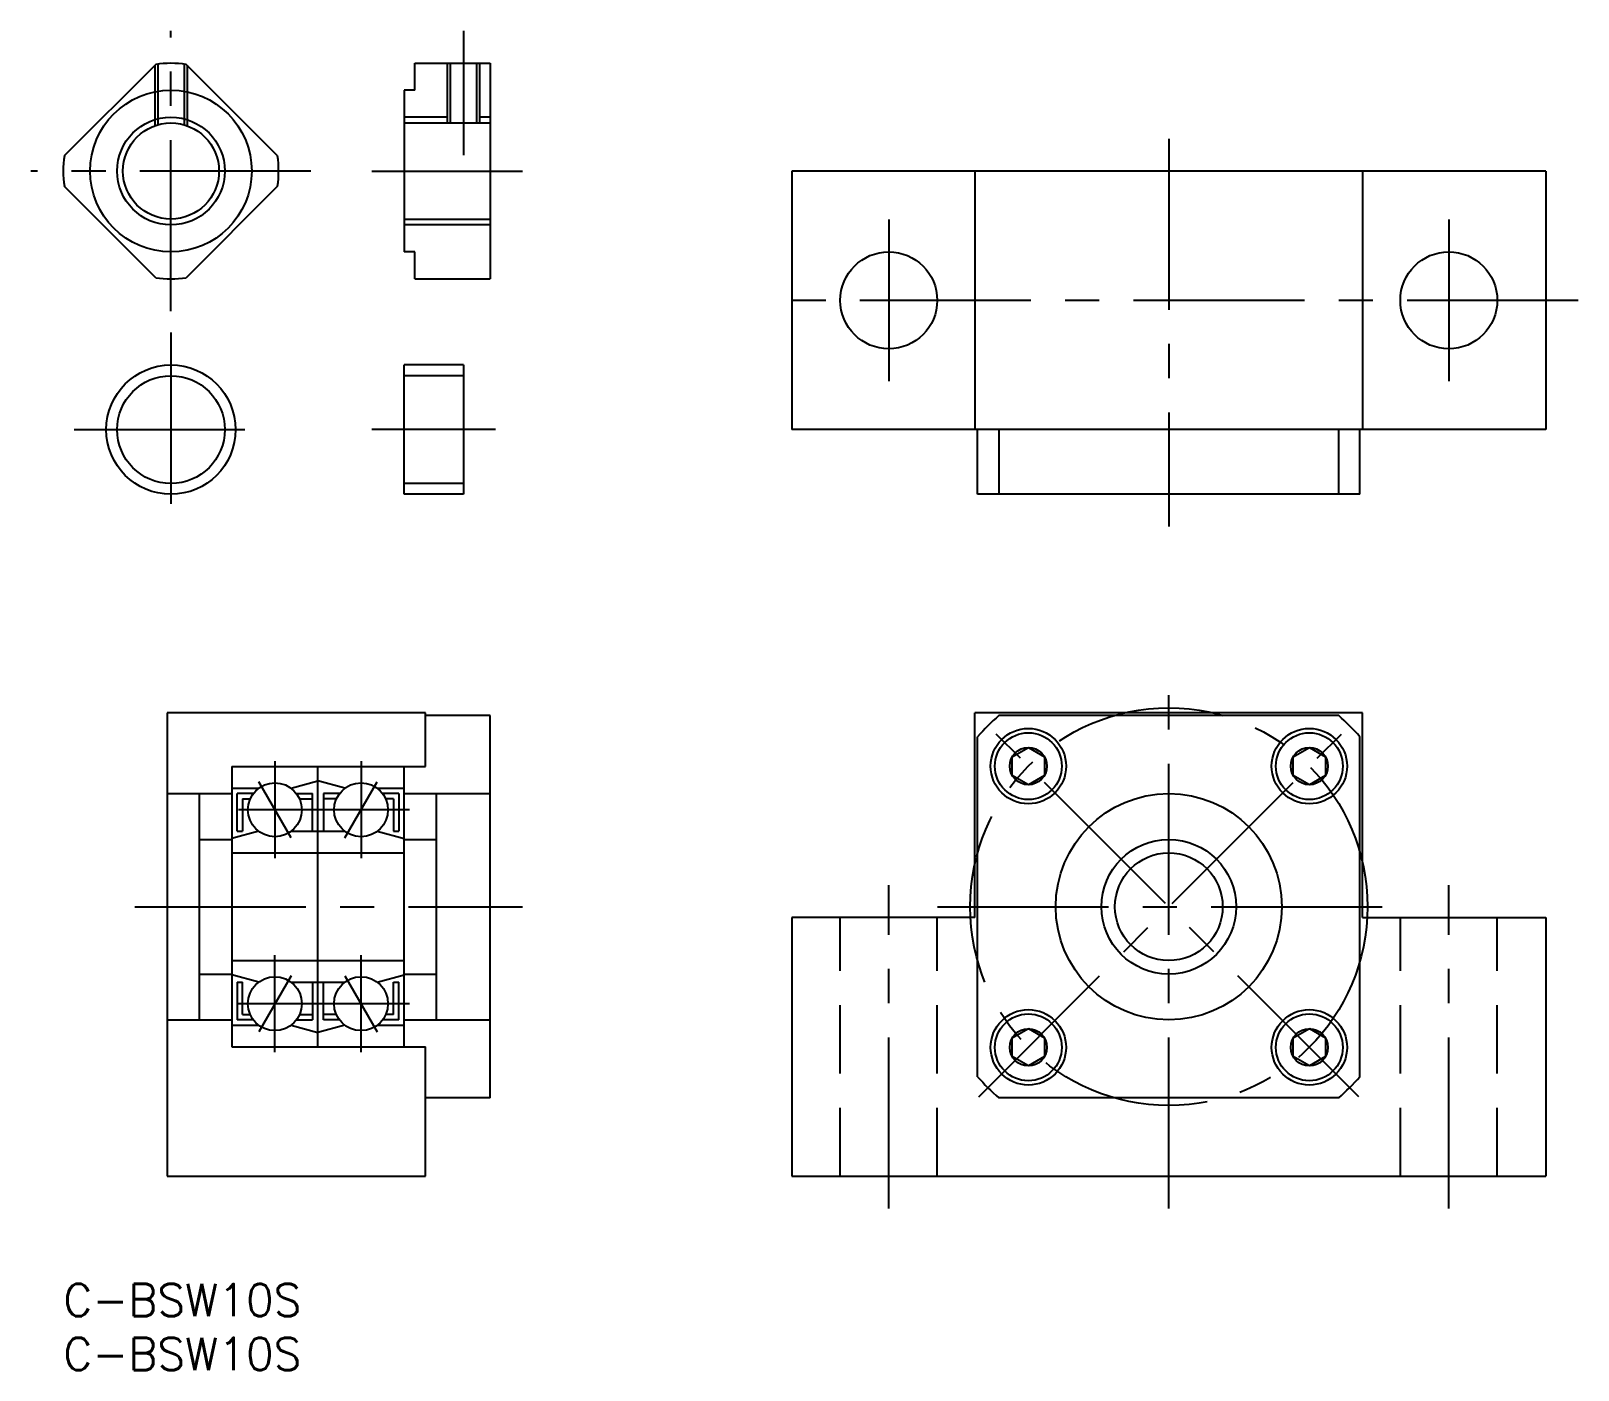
# Model space of a CAD drawing. Extents: x -3 to 141, y -8 to 116.
import ezdxf

# ---------------------------------------------------------------- set-up
doc = ezdxf.new("R2010")
doc.units = 0
doc.header["$LTSCALE"] = 0.5
doc.linetypes.add('CENTER', pattern=[50.8, 31.75, -6.35, 6.35, -6.35])
doc.linetypes.add('DASHED', pattern=[19.05, 12.7, -6.35])
for name, color, linetype in [('MSM_CENTER', 1, 'CENTER'), ('MSM_CONTINUOUS', 7, 'CONTINUOUS'), ('MSM_DASHED', 4, 'DASHED'), ('MSM_NARROW', 5, 'CONTINUOUS'), ('MSM_PART_NUMBER', 7, 'CONTINUOUS')]:
    doc.layers.add(name, color=color, linetype=linetype)
doc.styles.get("Standard").update_dxf_attribs({"font": 'txt.shx', "height": 3, "bigfont": 'bigfont.shx'})

# ---------------------------------------------------------------- blocks, each defined once
blk = doc.blocks.new('*U3')
at = {"layer": 'MSM_PART_NUMBER'}
blk.add_text('C-BSW10S', height=3, dxfattribs=at).set_placement((0, -3))
blk = doc.blocks.new('*U4')
at = {"layer": 'MSM_PART_NUMBER'}
blk.add_text('C-BSW10S', height=3, dxfattribs=at).set_placement((0, -8))

msp = doc.modelspace()

# ---------------------------------------------------------------- linework, layer by layer
at = {"layer": 'MSM_CENTER'}
for p, q in [((10, 90.28), (10, 116.28)), ((37.15, 116.28), (37.15, 104.74)), ((102.65, 106.28), (102.65, 70.28)), ((23, 103.28), (-3, 103.28)), ((28.65, 103.28), (42.65, 103.28)), ((76.65, 98.78), (76.65, 83.78)), ((128.65, 98.78), (128.65, 83.78)), ((140.65, 91.28), (64.65, 91.28)), ((10, 88.28), (10, 70.28)), ((1, 79.28), (19, 79.28)), ((40.15, 79.28), (28.65, 79.28)), ((102.65, 7), (102.65, 56.47)), ((120.3, 17.35), (85, 52.65)), ((85, 17.35), (120.3, 52.65)), ((19.65, 48.5), (19.65, 39.5)), ((27.65, 48.5), (27.65, 39.5)), ((21.15, 41.4), (18.15, 46.6)), ((26.15, 41.4), (29.15, 46.6)), ((32.15, 44), (15.15, 44)), ((76.65, 7), (76.65, 37)), ((128.65, 7), (128.65, 37)), ((6.65, 35), (42.65, 35)), ((81.18, 35), (124.12, 35)), ((19.65, 21.5), (19.65, 30.5)), ((27.65, 21.5), (27.65, 30.5)), ((21.15, 28.6), (18.15, 23.4)), ((26.15, 28.6), (29.15, 23.4)), ((32.15, 26), (15.15, 26))]:
    msp.add_line(p, q, dxfattribs=at)
msp.add_circle((102.65, 35), 18.45, dxfattribs=at)
at = {"layer": 'MSM_CONTINUOUS'}
for p, q in [((8.59, 113.18), (0.1, 104.7)), ((19.9, 104.7), (11.41, 113.18)), ((32.65, 113.28), (39.65, 113.28)), ((32.65, 110.78), (32.65, 113.28)), ((35.92, 113.28), (35.92, 107.74)), ((38.38, 113.28), (38.38, 107.74)), ((39.65, 113.28), (39.65, 93.28)), ((31.65, 110.78), (31.65, 95.78)), ((32.65, 110.78), (31.65, 110.78)), ((31.65, 107.74), (39.65, 107.74)), ((67.65, 103.28), (67.65, 79.28)), ((137.65, 103.28), (67.65, 103.28)), ((84.65, 103.28), (84.65, 79.28)), ((120.65, 103.28), (120.65, 79.28)), ((137.65, 103.28), (137.65, 79.28)), ((8.59, 93.38), (0.1, 101.87)), ((19.9, 101.87), (11.41, 93.38)), ((31.65, 98.82), (39.65, 98.82)), ((32.65, 95.78), (31.65, 95.78)), ((32.65, 93.28), (32.65, 95.78)), ((32.65, 93.28), (39.65, 93.28)), ((31.65, 73.28), (31.65, 85.28)), ((37.15, 85.28), (31.65, 85.28)), ((37.15, 85.28), (37.15, 73.28)), ((37.15, 84.28), (31.65, 84.28)), ((137.65, 79.28), (67.65, 79.28)), ((84.9, 73.28), (84.9, 79.28)), ((86.87, 79.28), (86.87, 73.28)), ((118.43, 73.28), (118.43, 79.28)), ((120.4, 73.28), (120.4, 79.28)), ((37.15, 74.28), (31.65, 74.28)), ((37.15, 73.28), (31.65, 73.28)), ((120.4, 73.28), (84.9, 73.28)), ((9.65, 53), (9.65, 10)), ((33.65, 53), (9.65, 53)), ((33.65, 48), (33.65, 53)), ((39.65, 52.75), (33.65, 52.75)), ((39.65, 17.25), (39.65, 52.75)), ((120.65, 53), (84.65, 53)), ((84.65, 34), (84.65, 53)), ((118.43, 52.75), (86.87, 52.75)), ((120.65, 34), (120.65, 53)), ((84.9, 19.22), (84.9, 50.78)), ((120.4, 19.22), (120.4, 50.78)), ((88.11, 48.91), (89.61, 49.78)), ((88.11, 47.18), (88.11, 48.91)), ((89.61, 49.78), (91.11, 48.91)), ((91.11, 48.91), (91.11, 47.18)), ((114.2, 48.91), (115.7, 49.78)), ((114.2, 47.18), (114.2, 48.91)), ((115.7, 49.78), (117.2, 48.91)), ((117.2, 48.91), (117.2, 47.18)), ((15.65, 48), (15.65, 22)), ((15.65, 48), (33.65, 48)), ((23.65, 22), (23.65, 48)), ((31.65, 22), (31.65, 48)), ((15.65, 46), (18.15, 46)), ((21.15, 46), (23.65, 46.67)), ((26.15, 46), (23.65, 46.67)), ((29.15, 46), (31.65, 46)), ((89.61, 46.31), (88.11, 47.18)), ((91.11, 47.18), (89.61, 46.31)), ((115.7, 46.31), (114.2, 47.18)), ((117.2, 47.18), (115.7, 46.31)), ((9.65, 45.5), (15.65, 45.5)), ((12.65, 24.5), (12.65, 45.5)), ((17.65, 45.5), (16.15, 45.5)), ((16.15, 42), (16.15, 45.5)), ((16.65, 45), (16.65, 42)), ((16.65, 45), (17.36, 45)), ((21.65, 45.5), (23.15, 45.5)), ((21.94, 45), (23.15, 45)), ((23.15, 42), (23.15, 45.5)), ((24.15, 45.5), (24.15, 42)), ((25.65, 45.5), (24.15, 45.5)), ((25.36, 45), (24.15, 45)), ((31.15, 45.5), (29.65, 45.5)), ((30.65, 45), (29.94, 45)), ((30.65, 45), (30.65, 42)), ((31.15, 45.5), (31.15, 42)), ((31.65, 45.5), (39.65, 45.5)), ((34.65, 24.5), (34.65, 45.5)), ((18.15, 42), (15.65, 41.33)), ((16.15, 42), (16.65, 42)), ((21.15, 42), (26.15, 42)), ((29.15, 42), (31.65, 41.33)), ((30.65, 42), (31.15, 42)), ((12.65, 41.25), (15.65, 41.25)), ((31.65, 41.25), (34.65, 41.25)), ((15.65, 40), (31.65, 40)), ((67.65, 34), (67.65, 10)), ((84.65, 34), (67.65, 34)), ((120.65, 34), (137.65, 34)), ((137.65, 34), (137.65, 10)), ((12.65, 28.75), (15.65, 28.75)), ((15.65, 30), (31.65, 30)), ((31.65, 28.75), (34.65, 28.75)), ((18.15, 28), (15.65, 28.67)), ((16.15, 28), (16.65, 28)), ((16.15, 28), (16.15, 24.5)), ((16.65, 25), (16.65, 28)), ((21.15, 28), (26.15, 28)), ((23.15, 28), (23.15, 24.5)), ((24.15, 24.5), (24.15, 28)), ((29.15, 28), (31.65, 28.67)), ((30.65, 25), (30.65, 28)), ((30.65, 28), (31.15, 28)), ((31.15, 24.5), (31.15, 28)), ((9.65, 24.5), (15.65, 24.5)), ((17.65, 24.5), (16.15, 24.5)), ((16.65, 25), (17.36, 25)), ((21.65, 24.5), (23.15, 24.5)), ((21.94, 25), (23.15, 25)), ((25.36, 25), (24.15, 25)), ((25.65, 24.5), (24.15, 24.5)), ((31.15, 24.5), (29.65, 24.5)), ((30.65, 25), (29.94, 25)), ((31.65, 24.5), (39.65, 24.5)), ((15.65, 24), (18.15, 24)), ((21.15, 24), (23.65, 23.33)), ((26.15, 24), (23.65, 23.33)), ((29.15, 24), (31.65, 24)), ((88.11, 22.82), (89.61, 23.69)), ((89.61, 23.69), (91.11, 22.82)), ((114.2, 22.82), (115.7, 23.69)), ((115.7, 23.69), (117.2, 22.82)), ((15.65, 22), (33.65, 22)), ((33.65, 10), (33.65, 22)), ((88.11, 21.09), (88.11, 22.82)), ((91.11, 22.82), (91.11, 21.09)), ((114.2, 21.09), (114.2, 22.82)), ((117.2, 22.82), (117.2, 21.09)), ((89.61, 20.22), (88.11, 21.09)), ((91.11, 21.09), (89.61, 20.22)), ((115.7, 20.22), (114.2, 21.09)), ((117.2, 21.09), (115.7, 20.22)), ((39.65, 17.25), (33.65, 17.25)), ((118.43, 17.25), (86.87, 17.25)), ((9.65, 10), (33.65, 10)), ((67.65, 10), (137.65, 10))]:
    msp.add_line(p, q, dxfattribs=at)
for centre, radius in [((10, 103.28), 7.5), ((10, 103.28), 4.46), ((76.65, 91.28), 4.5), ((128.65, 91.28), 4.5), ((10, 79.28), 6), ((10, 79.28), 5), ((89.61, 48.05), 3.5), ((89.61, 48.05), 3.1), ((115.7, 48.05), 3.5), ((115.7, 48.05), 3.1), ((89.61, 48.05), 1.73), ((115.7, 48.05), 1.73), ((19.65, 44), 2.5), ((27.65, 44), 2.5), ((102.65, 35), 10.5), ((102.65, 35), 6.25), ((102.65, 35), 5), ((19.65, 26), 2.5), ((27.65, 26), 2.5), ((89.61, 21.95), 3.5), ((89.61, 21.95), 3.1), ((115.7, 21.95), 3.5), ((115.7, 21.95), 3.1), ((89.61, 21.95), 1.73), ((115.7, 21.95), 1.73)]:
    msp.add_circle(centre, radius, dxfattribs=at)
for centre, radius, start, end in [((10, 103.28), 10, 81.8699, 98.1301), ((10, 103.28), 10, 171.8699, 188.1301), ((10, 103.28), 10, 351.8699, 8.1301), ((10, 103.28), 10, 261.8699, 278.1301), ((102.65, 35), 23.75, 131.6371, 138.3629), ((102.65, 35), 23.75, 41.6371, 48.3629), ((102.65, 35), 23.75, 221.6371, 228.3629), ((102.65, 35), 23.75, 311.6371, 318.3629)]:
    msp.add_arc(centre, radius, start, end, dxfattribs=at)
at = {"layer": 'MSM_DASHED'}
for p, q in [((8.5, 113.1), (8.5, 107.48)), ((8.77, 113.21), (8.77, 107.57)), ((11.23, 113.21), (11.23, 107.57)), ((11.5, 113.1), (11.5, 107.48)), ((72.15, 10), (72.15, 34)), ((81.15, 10), (81.15, 34)), ((124.15, 10), (124.15, 34)), ((133.15, 10), (133.15, 34))]:
    msp.add_line(p, q, dxfattribs=at)
at = {"layer": 'MSM_NARROW'}
for p, q in [((35.65, 113.28), (35.65, 107.74)), ((38.65, 113.28), (38.65, 107.74)), ((35.65, 108.28), (31.65, 108.28)), ((39.65, 108.28), (38.65, 108.28)), ((39.65, 98.28), (31.65, 98.28))]:
    msp.add_line(p, q, dxfattribs=at)
msp.add_circle((10, 103.28), 5, dxfattribs=at)

# ---------------------------------------------------------------- block references
at = {"layer": 'MSM_CONTINUOUS'}
for name in ['*U3', '*U4']:
    msp.add_blockref(name, (0, 0), dxfattribs=at)

doc.saveas('drawing.dxf')
